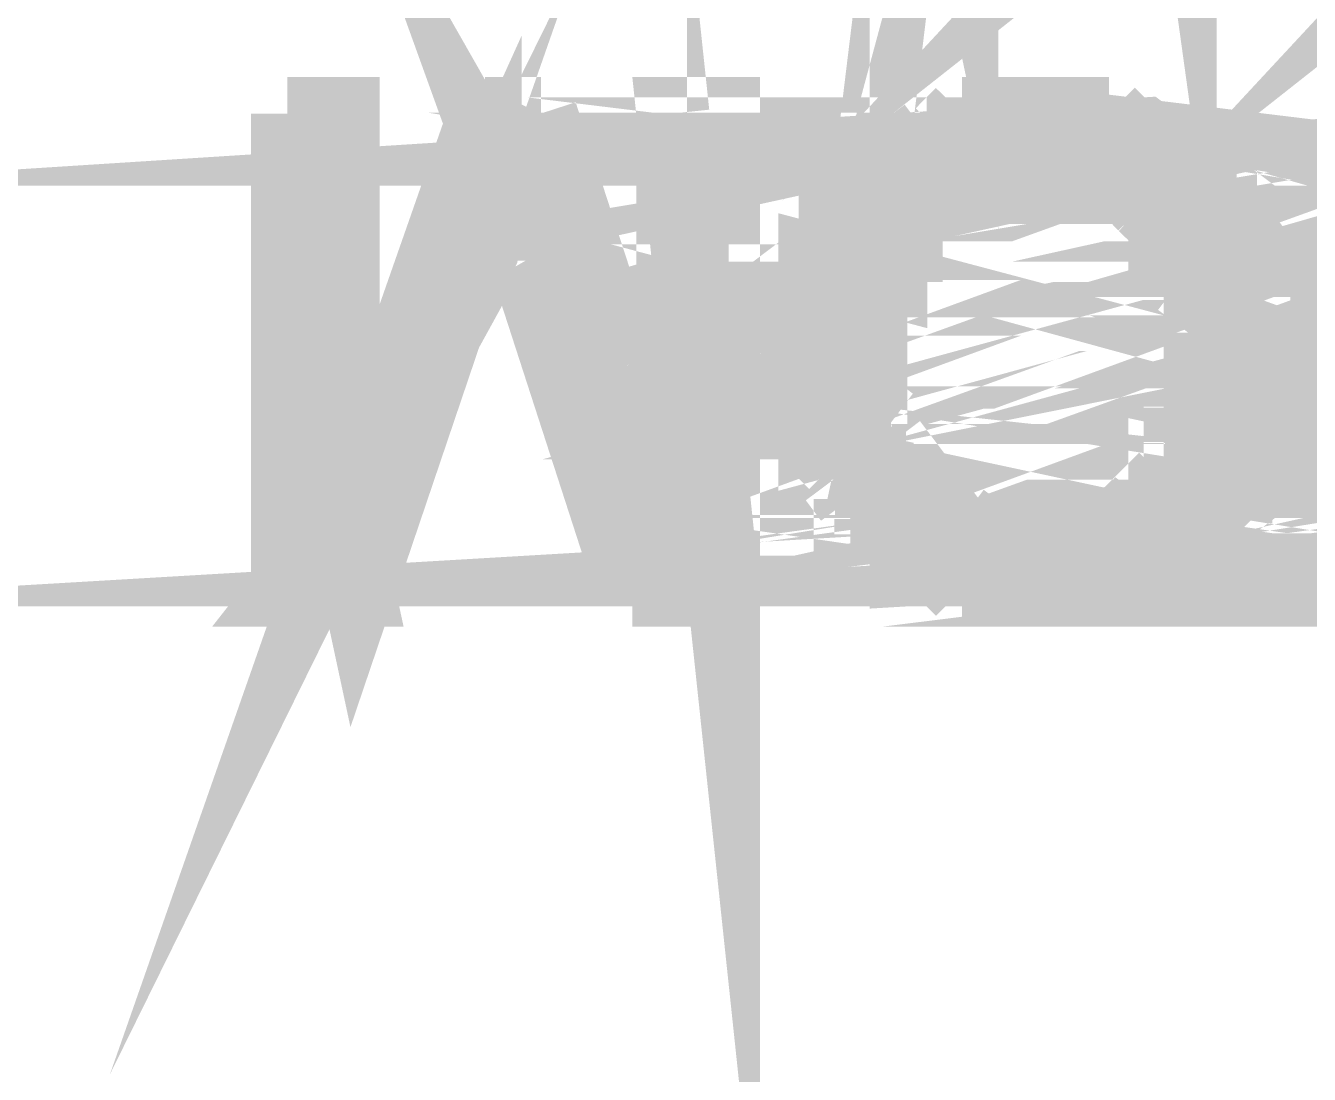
# Model space of a CAD drawing. Header units: inches. Extents: x -524 to 1067, y -71 to 1110.
# Drawn here: x 766.72 to 783.01, y 112.38 to 125.7 of the extents above; entities that cross this region are included whole.
import ezdxf

# ---------------------------------------------------------------- set-up
doc = ezdxf.new("R2010")
doc.units = ezdxf.units.IN
doc.header["$MEASUREMENT"] = 0
doc.layers.add('H', color=7, linetype='Continuous')
doc.layers.add('P', color=7, linetype='Continuous')

msp = doc.modelspace()

# ---------------------------------------------------------------- hatches: boundary and pattern name
at = {"layer": 'H', "linetype": 'Continuous'}
for points in [[(770.7465807852973, 119.429413242107), (770.0385122350426, 118.5279032837929), (770.0385122350426, 124.513637419967), (770.7465807852973, 124.513637419967), (770.7465807852973, 119.429413242107)], [(770.7465807852973, 119.429413242107), (772.6152977839076, 124.513637419967), (773.3233663341625, 124.513637419967), (770.7465807852973, 119.429413242107)], [(773.0642278441208, 122.7106175033391), (773.0642278441208, 123.16319740144), (772.8744362739494, 123.3529889716114), (772.8744362739494, 123.6121274616531), (773.3233663341625, 124.513637419967), (774.9329448427313, 119.429413242107), (774.4840147825182, 118.5279032837929), (773.0642278441208, 122.7106175033391)], [(774.4840147825182, 118.5279032837929), (774.9329448427313, 119.429413242107), (774.9329448427313, 124.513637419967), (775.641013392986, 118.5279032837929), (774.4840147825182, 118.5279032837929)], [(775.641013392986, 118.5279032837929), (774.9329448427313, 124.513637419967), (775.641013392986, 124.513637419967), (775.641013392986, 118.5279032837929)], [(778.4112403499105, 124.3201960119078), (778.6667290020644, 124.513637419967), (780.4697489186922, 124.513637419967), (780.728887408734, 124.3201960119078), (778.4112403499105, 124.3201960119078)], [(777.9586604518095, 124.064707359754), (778.1521018598687, 124.3201960119078), (780.9186789789055, 124.3201960119078), (781.1778174689471, 124.064707359754), (777.9586604518095, 124.064707359754)], [(777.444033309614, 123.8055688697124), (777.6995219617679, 124.064707359754), (779.5682389603783, 124.064707359754), (779.3091004703365, 123.8055688697124), (777.444033309614, 123.8055688697124)], [(779.82737745042, 123.8055688697124), (779.5682389603783, 124.064707359754), (781.4369559589888, 123.8055688697124), (779.82737745042, 123.8055688697124)], [(781.4369559589888, 123.8055688697124), (779.5682389603783, 124.064707359754), (781.4369559589888, 124.064707359754), (781.4369559589888, 123.8055688697124)], [(777.2505919015548, 123.3529889716114), (777.2505919015548, 123.6121274616531), (777.444033309614, 123.8055688697124), (778.6667290020644, 123.8055688697124), (778.4112403499105, 123.6121274616531), (777.2505919015548, 123.3529889716114)], [(780.9186789789055, 123.3529889716114), (780.5354460006747, 123.8055688697124), (780.2763075106329, 123.8055688697124), (780.4697489186922, 123.8055688697124), (781.62674752916, 123.6121274616531), (781.885886019202, 123.6121274616531), (781.885886019202, 123.3529889716114), (780.9186789789055, 123.3529889716114)], [(781.62674752916, 123.6121274616531), (780.2763075106329, 123.8055688697124), (781.62674752916, 123.8055688697124), (781.62674752916, 123.6121274616531)], [(770.7465807852973, 119.429413242107), (772.8744362739494, 123.6121274616531), (772.8744362739494, 123.3529889716114), (770.7465807852973, 119.429413242107)], [(777.2505919015548, 123.3529889716114), (778.4112403499105, 123.6121274616531), (778.1521018598687, 123.3529889716114), (777.2505919015548, 123.3529889716114)], [(770.7465807852973, 119.429413242107), (772.6152977839076, 123.16319740144), (772.6152977839076, 123.3529889716114), (772.8744362739494, 123.3529889716114), (770.7465807852973, 119.429413242107)], [(776.991453411513, 123.16319740144), (777.2505919015548, 123.3529889716114), (778.1521018598687, 123.3529889716114), (777.9586604518095, 123.16319740144), (776.991453411513, 123.16319740144)], [(781.1778174689471, 123.16319740144), (780.9186789789055, 123.3529889716114), (781.885886019202, 123.3529889716114), (781.1778174689471, 123.16319740144)], [(781.1778174689471, 123.16319740144), (781.885886019202, 123.3529889716114), (782.1450245092437, 123.16319740144), (781.1778174689471, 123.16319740144)], [(770.7465807852973, 119.429413242107), (772.6152977839076, 123.16319740144), (772.6152977839076, 122.7106175033391), (770.7465807852973, 119.429413242107)], [(776.991453411513, 122.9040589113984), (776.991453411513, 123.16319740144), (777.9586604518095, 123.16319740144), (777.9586604518095, 122.9040589113984), (777.6995219617679, 122.9040589113984), (777.6995219617679, 122.4551288511853), (777.444033309614, 122.1959903611435), (777.444033309614, 120.8455503426164), (777.6995219617679, 120.5864118525749), (776.8016618413417, 120.3272733625331), (776.8016618413417, 122.7106175033391), (776.991453411513, 122.9040589113984)], [(782.3348160794148, 122.7106175033391), (781.4369559589888, 122.9040589113984), (781.1778174689471, 122.9040589113984), (781.1778174689471, 123.16319740144), (782.1450245092437, 123.16319740144), (782.1450245092437, 122.9040589113984), (782.3348160794148, 122.7106175033391)], [(781.4369559589888, 122.4551288511853), (781.4369559589888, 122.9040589113984), (782.3348160794148, 122.7106175033391), (782.3348160794148, 122.1959903611435), (781.62674752916, 122.0025489530843), (781.62674752916, 122.1959903611435), (781.4369559589888, 122.4551288511853)], [(770.7465807852973, 119.429413242107), (772.0349735597299, 121.6813632189481), (772.3561592938661, 122.7106175033391), (772.6152977839076, 122.7106175033391), (772.0349735597299, 121.6813632189481), (771.0057192753391, 118.5279032837929), (770.0385122350426, 118.5279032837929), (770.7465807852973, 119.429413242107)], [(781.62674752916, 120.8455503426164), (781.62674752916, 122.0025489530843), (782.3348160794148, 122.1959903611435), (782.3348160794148, 120.3272733625331), (782.1450245092437, 120.3272733625331), (782.1450245092437, 119.87834330232), (781.885886019202, 119.6849018942608), (781.1778174689471, 119.87834330232), (781.1778174689471, 120.1374817923617), (781.4369559589888, 120.1374817923617), (781.4369559589888, 120.8455503426164), (781.62674752916, 120.8455503426164)], [(776.991453411513, 120.1374817923617), (776.8016618413417, 120.3272733625331), (777.6995219617679, 120.5864118525749), (777.6995219617679, 120.3272733625331), (777.9586604518095, 120.1374817923617), (777.9586604518095, 119.87834330232), (776.991453411513, 120.1374817923617)], [(776.991453411513, 119.87834330232), (776.991453411513, 120.1374817923617), (777.9586604518095, 119.87834330232), (776.991453411513, 119.87834330232)], [(777.2505919015548, 119.6849018942608), (776.991453411513, 119.87834330232), (777.9586604518095, 119.87834330232), (778.1521018598687, 119.6849018942608), (777.2505919015548, 119.429413242107), (777.2505919015548, 119.6849018942608)], [(780.728887408734, 119.429413242107), (781.1778174689471, 119.87834330232), (781.885886019202, 119.6849018942608), (781.62674752916, 119.429413242107), (780.728887408734, 119.429413242107)], [(777.444033309614, 119.1702747520652), (777.444033309614, 119.429413242107), (777.2505919015548, 119.429413242107), (778.1521018598687, 119.6849018942608), (778.4112403499105, 119.429413242107), (778.6667290020644, 119.429413242107), (777.444033309614, 119.1702747520652)], [(777.444033309614, 119.1702747520652), (778.6667290020644, 119.429413242107), (778.8601704101236, 119.1702747520652), (777.444033309614, 119.1702747520652)], [(780.2763075106329, 119.1702747520652), (781.62674752916, 119.429413242107), (781.62674752916, 119.1702747520652), (780.2763075106329, 119.1702747520652)], [(780.2763075106329, 119.1702747520652), (780.4697489186922, 119.429413242107), (781.62674752916, 119.429413242107), (780.2763075106329, 119.1702747520652)], [(777.9586604518095, 118.7176948539644), (777.9586604518095, 118.976833344006), (777.6995219617679, 118.976833344006), (779.5682389603783, 119.1702747520652), (781.4369559589888, 118.976833344006), (781.1778174689471, 118.976833344006), (780.9186789789055, 118.7176948539644), (777.9586604518095, 118.7176948539644)], [(777.6995219617679, 118.976833344006), (777.6995219617679, 119.1702747520652), (779.5682389603783, 119.1702747520652), (777.6995219617679, 118.976833344006)], [(781.4369559589888, 118.976833344006), (779.5682389603783, 119.1702747520652), (779.82737745042, 119.1702747520652), (781.4369559589888, 118.976833344006)], [(781.4369559589888, 118.976833344006), (779.82737745042, 119.1702747520652), (781.4369559589888, 119.1702747520652), (781.4369559589888, 118.976833344006)], [(778.6667290020644, 118.5279032837929), (778.4112403499105, 118.7176948539644), (780.728887408734, 118.7176948539644), (780.4697489186922, 118.5279032837929), (778.6667290020644, 118.5279032837929)]]:
    msp.add_hatch(color=256, dxfattribs=at).paths.add_polyline_path(points)

# ---------------------------------------------------------------- linework, layer by layer
at = {"layer": 'P', "const_width": 0.927058823529412}
for points in [[(793.9230513735326, 129.6635586798096), (796.2406984323561, 127.5393530290454), (793.6675627213788, 129.6635586798096), (793.9230513735326, 129.6635586798096)], [(780.728887408734, 133.590784247202), (781.3712588770063, 128.9554901295549), (781.3712588770063, 133.590784247202)], [(778.1521018598687, 129.6635586798096), (777.8929633698272, 127.5393530290454), (777.8929633698272, 128.7000014774011), (778.1521018598687, 129.6635586798096)], [(778.601031920082, 129.6635586798096), (778.601031920082, 127.5393530290454), (778.1521018598687, 129.6635586798096)], [(781.62674752916, 128.2474215793002), (780.728887408734, 127.5393530290454), (781.62674752916, 128.5065600693418), (781.62674752916, 128.2474215793002)], [(786.2620416468073, 128.2474215793002), (785.3641815263811, 127.5393530290454), (786.2620416468073, 128.5065600693418), (786.2620416468073, 128.2474215793002)], [(773.0642278441208, 122.9040589113984), (772.8087391919671, 123.6121274616531), (773.0642278441208, 123.16319740144)], [(774.9329448427313, 119.429413242107), (773.0642278441208, 122.7106175033391), (774.4183177005359, 118.527903283793)], [(772.8087391919671, 123.6121274616531), (770.7465807852973, 119.429413242107), (772.5496007019253, 124.5793345019496)], [(772.5496007019253, 123.16319740144), (770.7465807852973, 119.429413242107), (772.5496007019253, 123.4186860535938), (772.5496007019253, 123.16319740144)], [(772.5496007019253, 122.9040589113984), (772.5496007019253, 123.16319740144), (770.7465807852973, 119.429413242107)], [(770.7465807852973, 119.429413242107), (770.0385122350426, 124.5793345019496)], [(770.0385122350426, 124.5793345019496), (770.0385122350426, 118.527903283793)], [(770.7465807852973, 119.429413242107), (770.0385122350426, 124.5793345019496)], [(770.0385122350426, 124.5793345019496), (770.7465807852973, 124.5793345019496), (770.7465807852973, 119.429413242107)], [(773.25766925218, 124.5793345019496), (772.5496007019253, 124.5793345019496)], [(772.5496007019253, 124.5793345019496), (772.8087391919671, 123.6121274616531)], [(772.5496007019253, 124.5793345019496), (772.8087391919671, 123.6121274616531)], [(773.0642278441208, 122.9040589113984), (772.8087391919671, 123.6121274616531), (773.25766925218, 124.5793345019496)], [(772.8087391919671, 123.6121274616531), (773.25766925218, 124.5793345019496)], [(773.0642278441208, 122.7106175033391), (773.25766925218, 124.5793345019496)], [(773.0642278441208, 122.7106175033391), (773.25766925218, 124.5793345019496)], [(773.25766925218, 124.5793345019496), (773.0642278441208, 122.9040589113984), (773.0642278441208, 122.7106175033391)], [(773.25766925218, 124.5793345019496), (773.0642278441208, 122.9040589113984)], [(773.25766925218, 124.5793345019496), (774.9329448427313, 119.429413242107)], [(778.601031920082, 124.5793345019496), (780.728887408734, 124.3201960119078), (778.345543267928, 124.3201960119078)], [(775.5753163110037, 118.527903283793), (774.9329448427313, 124.5793345019496), (775.5753163110037, 124.5793345019496), (775.5753163110037, 118.527903283793)], [(774.9329448427313, 124.5793345019496), (774.9329448427313, 119.429413242107)], [(775.5753163110037, 118.527903283793), (774.9329448427313, 124.5793345019496)], [(778.345543267928, 124.3201960119078), (778.601031920082, 124.5793345019496)], [(778.8601704101236, 124.5793345019496), (780.4697489186922, 124.5793345019496), (778.601031920082, 124.5793345019496)], [(778.601031920082, 124.5793345019496), (778.8601704101236, 124.5793345019496)], [(780.4697489186922, 124.5793345019496), (778.601031920082, 124.5793345019496)], [(778.601031920082, 124.5793345019496), (780.4697489186922, 124.5793345019496)], [(778.601031920082, 124.5793345019496), (780.4697489186922, 124.5793345019496)], [(780.4697489186922, 124.5793345019496), (778.601031920082, 124.5793345019496), (778.601031920082, 124.5793345019496), (780.4697489186922, 124.5793345019496)], [(778.601031920082, 124.5793345019496), (780.728887408734, 124.3201960119078), (780.4697489186922, 124.5793345019496)], [(779.0536118181828, 124.5793345019496), (780.2106104286506, 124.5793345019496), (778.8601704101236, 124.5793345019496)], [(778.8601704101236, 124.5793345019496), (779.0536118181828, 124.5793345019496)], [(780.2106104286506, 124.5793345019496), (778.8601704101236, 124.5793345019496), (780.4697489186922, 124.5793345019496), (780.2106104286506, 124.5793345019496)], [(779.7616803684377, 124.5793345019496), (779.0536118181828, 124.5793345019496)], [(779.0536118181828, 124.5793345019496), (779.3091004703365, 124.5793345019496)], [(779.7616803684377, 124.5793345019496), (779.0536118181828, 124.5793345019496), (780.0171690205914, 124.5793345019496), (779.7616803684377, 124.5793345019496)], [(779.0536118181828, 124.5793345019496), (780.0171690205914, 124.5793345019496), (779.0536118181828, 124.5793345019496), (779.0536118181828, 124.5793345019496), (780.0171690205914, 124.5793345019496)], [(779.0536118181828, 124.5793345019496), (780.2106104286506, 124.5793345019496), (780.0171690205914, 124.5793345019496)], [(779.7616803684377, 124.5793345019496), (779.5682389603783, 124.5793345019496), (779.3091004703365, 124.5793345019496), (779.5682389603783, 124.5793345019496)], [(779.7616803684377, 124.5793345019496), (779.3091004703365, 124.5793345019496)], [(779.3091004703365, 124.5793345019496), (779.7616803684377, 124.5793345019496)], [(779.3091004703365, 124.5793345019496), (779.7616803684377, 124.5793345019496)], [(779.5682389603783, 124.5793345019496), (779.7616803684377, 124.5793345019496)], [(779.7616803684377, 124.5793345019496), (779.7616803684377, 124.5793345019496)], [(780.4697489186922, 124.5793345019496), (780.4697489186922, 124.5793345019496)], [(780.9186789789055, 124.3201960119078), (777.8929633698272, 124.1267546038485), (781.1778174689471, 124.1267546038485), (780.9186789789055, 124.3201960119078)], [(787.422690095163, 124.3201960119078), (784.3969744860847, 124.1267546038485), (787.6818285852046, 124.1267546038485), (787.422690095163, 124.3201960119078)], [(780.9186789789055, 124.3201960119078), (777.8929633698272, 124.1267546038485), (778.1521018598687, 124.3201960119078)], [(778.1521018598687, 124.3201960119078), (780.9186789789055, 124.3201960119078)], [(780.9186789789055, 124.3201960119078), (778.1521018598687, 124.3201960119078)], [(778.1521018598687, 124.3201960119078), (780.9186789789055, 124.3201960119078)], [(778.1521018598687, 124.3201960119078), (780.9186789789055, 124.3201960119078)], [(780.9186789789055, 124.3201960119078), (778.1521018598687, 124.3201960119078)], [(778.1521018598687, 124.3201960119078), (780.9186789789055, 124.3201960119078)], [(780.9186789789055, 124.3201960119078), (780.9186789789055, 124.3201960119078), (778.1521018598687, 124.3201960119078)], [(778.345543267928, 124.3201960119078), (780.728887408734, 124.3201960119078), (778.1521018598687, 124.3201960119078), (778.345543267928, 124.3201960119078)], [(780.728887408734, 124.3201960119078), (778.1521018598687, 124.3201960119078), (780.9186789789055, 124.3201960119078)], [(780.728887408734, 124.3201960119078), (778.345543267928, 124.3201960119078)], [(778.345543267928, 124.3201960119078), (780.728887408734, 124.3201960119078)], [(780.728887408734, 124.3201960119078), (780.728887408734, 124.3201960119078)], [(780.9186789789055, 124.3201960119078), (780.728887408734, 124.3201960119078)], [(787.422690095163, 124.3201960119078), (784.3969744860847, 124.1267546038485), (784.6524631382383, 124.3201960119078)], [(779.5682389603783, 124.1267546038485), (779.3091004703365, 123.8712659516948), (777.6995219617679, 124.1267546038485), (779.5682389603783, 124.1267546038485)], [(781.3712588770063, 124.1267546038485), (779.5682389603783, 124.1267546038485), (781.3712588770063, 123.8712659516948), (781.3712588770063, 124.1267546038485)], [(779.5682389603783, 124.1267546038485), (779.7616803684377, 123.8712659516948), (781.3712588770063, 123.8712659516948), (779.5682389603783, 124.1267546038485)], [(779.3091004703365, 123.8712659516948), (777.6995219617679, 124.1267546038485), (777.444033309614, 123.8712659516948)], [(779.5682389603783, 124.1267546038485), (777.6995219617679, 124.1267546038485)], [(777.6995219617679, 124.1267546038485), (779.5682389603783, 124.1267546038485)], [(779.5682389603783, 124.1267546038485), (777.6995219617679, 124.1267546038485)], [(777.6995219617679, 124.1267546038485), (781.3712588770063, 124.1267546038485)], [(781.1778174689471, 124.1267546038485), (777.6995219617679, 124.1267546038485), (781.1778174689471, 124.1267546038485)], [(781.3712588770063, 124.1267546038485), (777.6995219617679, 124.1267546038485), (777.6995219617679, 124.1267546038485)], [(777.6995219617679, 124.1267546038485), (781.3712588770063, 124.1267546038485)], [(777.8929633698272, 124.1267546038485), (781.1778174689471, 124.1267546038485), (777.6995219617679, 124.1267546038485), (777.8929633698272, 124.1267546038485)], [(781.3712588770063, 124.1267546038485), (779.5682389603783, 124.1267546038485)], [(787.8716201553759, 124.1267546038485), (786.0065529946535, 124.1267546038485), (787.8716201553759, 123.8712659516948), (787.8716201553759, 124.1267546038485)], [(786.2620416468073, 123.8712659516948), (787.8716201553759, 123.8712659516948), (786.0065529946535, 124.1267546038485)], [(778.601031920082, 123.8712659516948), (777.444033309614, 123.8712659516948), (778.601031920082, 123.8712659516948), (777.444033309614, 123.8712659516948), (778.345543267928, 123.6121274616531)], [(780.4697489186922, 123.8712659516948), (780.2106104286506, 123.8712659516948), (781.62674752916, 123.6121274616531)], [(777.1848948195723, 123.6121274616531), (777.444033309614, 123.8712659516948)], [(777.444033309614, 123.8712659516948), (778.345543267928, 123.6121274616531)], [(778.8601704101236, 123.8712659516948), (777.444033309614, 123.8712659516948)], [(777.444033309614, 123.8712659516948), (778.8601704101236, 123.8712659516948)], [(778.601031920082, 123.8712659516948), (777.444033309614, 123.8712659516948), (777.444033309614, 123.8712659516948), (778.601031920082, 123.8712659516948)], [(778.8601704101236, 123.8712659516948), (777.444033309614, 123.8712659516948)], [(777.444033309614, 123.8712659516948), (779.0536118181828, 123.8712659516948), (778.8601704101236, 123.8712659516948)], [(777.444033309614, 123.8712659516948), (779.0536118181828, 123.8712659516948), (779.0536118181828, 123.8712659516948), (777.444033309614, 123.8712659516948)], [(779.3091004703365, 123.8712659516948), (777.444033309614, 123.8712659516948), (779.3091004703365, 123.8712659516948)], [(777.444033309614, 123.8712659516948), (779.3091004703365, 123.8712659516948)], [(778.345543267928, 123.6121274616531), (778.601031920082, 123.8712659516948)], [(779.7616803684377, 123.8712659516948), (781.3712588770063, 123.8712659516948), (779.7616803684377, 123.8712659516948), (781.3712588770063, 123.8712659516948), (780.0171690205914, 123.8712659516948), (779.7616803684377, 123.8712659516948)], [(780.0171690205914, 123.8712659516948), (781.62674752916, 123.8712659516948), (780.0171690205914, 123.8712659516948)], [(781.3712588770063, 123.8712659516948), (780.0171690205914, 123.8712659516948), (781.62674752916, 123.8712659516948), (781.3712588770063, 123.8712659516948)], [(780.2106104286506, 123.8712659516948), (781.62674752916, 123.8712659516948), (780.2106104286506, 123.8712659516948), (780.2106104286506, 123.8712659516948), (781.62674752916, 123.8712659516948)], [(780.2106104286506, 123.8712659516948), (781.62674752916, 123.6121274616531), (781.62674752916, 123.8712659516948)], [(781.62674752916, 123.6121274616531), (780.4697489186922, 123.8712659516948)], [(780.4697489186922, 123.8712659516948), (780.728887408734, 123.6121274616531)], [(781.62674752916, 123.6121274616531), (780.4697489186922, 123.8712659516948)], [(785.1050430363393, 123.8712659516948), (783.9443945879837, 123.8712659516948), (785.1050430363393, 123.8712659516948), (783.9443945879837, 123.8712659516948), (784.8459045462978, 123.6121274616531), (785.1050430363393, 123.8712659516948)], [(788.1307586454177, 123.8712659516948), (786.7146215449081, 123.8712659516948), (788.1307586454177, 123.6121274616531)], [(781.885886019202, 123.4186860535938), (780.728887408734, 123.6121274616531), (780.9186789789055, 123.4186860535938)], [(772.8087391919671, 123.4186860535938), (770.7465807852973, 119.429413242107), (772.8087391919671, 123.6121274616531)], [(770.7465807852973, 119.429413242107), (772.8087391919671, 123.6121274616531)], [(772.8087391919671, 123.6121274616531), (770.7465807852973, 119.429413242107)], [(778.345543267928, 123.6121274616531), (778.1521018598687, 123.4186860535938), (777.1848948195723, 123.4186860535938), (778.345543267928, 123.6121274616531)], [(772.8087391919671, 123.6121274616531), (772.8087391919671, 123.4186860535938)], [(772.8087391919671, 123.6121274616531), (772.8087391919671, 123.6121274616531)], [(772.8087391919671, 123.6121274616531), (773.0642278441208, 123.16319740144), (772.8087391919671, 123.6121274616531)], [(772.8087391919671, 123.6121274616531), (772.8087391919671, 123.6121274616531)], [(773.0642278441208, 123.16319740144), (772.8087391919671, 123.6121274616531)], [(772.8087391919671, 123.6121274616531), (772.8087391919671, 123.4186860535938), (773.0642278441208, 123.16319740144)], [(772.8087391919671, 123.6121274616531), (772.8087391919671, 123.4186860535938), (772.8087391919671, 123.6121274616531)], [(781.885886019202, 123.4186860535938), (780.728887408734, 123.6121274616531), (781.885886019202, 123.6121274616531), (781.885886019202, 123.4186860535938)], [(778.345543267928, 123.6121274616531), (777.1848948195723, 123.6121274616531)], [(778.345543267928, 123.6121274616531), (777.1848948195723, 123.6121274616531)], [(777.1848948195723, 123.6121274616531), (778.345543267928, 123.6121274616531), (778.345543267928, 123.6121274616531), (777.1848948195723, 123.6121274616531)], [(778.345543267928, 123.6121274616531), (777.1848948195723, 123.4186860535938), (777.1848948195723, 123.6121274616531)], [(784.8459045462978, 123.6121274616531), (784.6524631382383, 123.4186860535938), (783.68890593583, 123.4186860535938), (784.8459045462978, 123.6121274616531)], [(780.728887408734, 123.6121274616531), (781.885886019202, 123.6121274616531)], [(781.885886019202, 123.6121274616531), (780.728887408734, 123.6121274616531)], [(780.728887408734, 123.6121274616531), (780.728887408734, 123.6121274616531)], [(781.885886019202, 123.6121274616531), (780.728887408734, 123.6121274616531)], [(780.728887408734, 123.6121274616531), (781.62674752916, 123.6121274616531)], [(780.728887408734, 123.6121274616531), (781.62674752916, 123.6121274616531)], [(781.62674752916, 123.6121274616531), (781.885886019202, 123.6121274616531)], [(788.3242000534769, 123.4186860535938), (787.1635516051213, 123.6121274616531), (788.3242000534769, 123.6121274616531), (788.3242000534769, 123.4186860535938)], [(800.1679239997484, 119.429413242107), (798.7517868992388, 119.2359718340478), (799.9124353475945, 119.429413242107)], [(770.7465807852973, 119.429413242107), (772.5496007019253, 123.4186860535938)], [(772.5496007019253, 123.4186860535938), (772.8087391919671, 123.4186860535938), (770.7465807852973, 119.429413242107)], [(777.1848948195723, 123.4186860535938), (778.1521018598687, 123.4186860535938), (776.991453411513, 123.16319740144)], [(776.991453411513, 123.16319740144), (777.1848948195723, 123.4186860535938)], [(778.1521018598687, 123.4186860535938), (776.991453411513, 123.16319740144)], [(776.991453411513, 123.16319740144), (777.8929633698272, 123.16319740144), (778.1521018598687, 123.4186860535938)], [(778.1521018598687, 123.4186860535938), (777.1848948195723, 123.4186860535938)], [(777.1848948195723, 123.4186860535938), (778.1521018598687, 123.4186860535938)], [(778.1521018598687, 123.4186860535938), (777.1848948195723, 123.4186860535938)], [(777.1848948195723, 123.4186860535938), (778.1521018598687, 123.4186860535938)], [(778.1521018598687, 123.4186860535938), (777.1848948195723, 123.4186860535938), (777.1848948195723, 123.4186860535938)], [(777.1848948195723, 123.4186860535938), (778.1521018598687, 123.4186860535938)], [(778.1521018598687, 123.4186860535938), (778.1521018598687, 123.4186860535938)], [(780.9186789789055, 123.4186860535938), (781.885886019202, 123.4186860535938), (781.1778174689471, 123.16319740144)], [(784.6524631382383, 123.4186860535938), (783.4954645277708, 123.16319740144), (784.3969744860847, 123.16319740144)], [(783.68890593583, 123.4186860535938), (784.6524631382383, 123.4186860535938), (783.4954645277708, 123.16319740144)], [(780.9186789789055, 123.4186860535938), (781.885886019202, 123.4186860535938)], [(781.885886019202, 123.4186860535938), (780.9186789789055, 123.4186860535938)], [(781.1778174689471, 123.16319740144), (780.9186789789055, 123.4186860535938)], [(780.9186789789055, 123.4186860535938), (781.885886019202, 123.4186860535938)], [(781.885886019202, 123.4186860535938), (780.9186789789055, 123.4186860535938)], [(780.9186789789055, 123.4186860535938), (781.885886019202, 123.4186860535938)], [(781.885886019202, 123.4186860535938), (781.885886019202, 123.4186860535938), (780.9186789789055, 123.4186860535938)], [(780.9186789789055, 123.4186860535938), (781.885886019202, 123.4186860535938)], [(781.885886019202, 123.4186860535938), (782.0793274272612, 123.16319740144), (781.1778174689471, 123.16319740144)], [(781.1778174689471, 123.16319740144), (781.885886019202, 123.4186860535938)], [(773.0642278441208, 123.16319740144), (773.0642278441208, 122.9040589113984)], [(776.991453411513, 122.9040589113984), (777.6995219617679, 122.9040589113984), (776.7359647593594, 122.7106175033391), (776.991453411513, 122.9040589113984)], [(777.8929633698272, 123.16319740144), (776.991453411513, 122.9040589113984), (777.8929633698272, 122.9040589113984), (777.8929633698272, 123.16319740144)], [(776.991453411513, 123.16319740144), (777.8929633698272, 123.16319740144), (776.991453411513, 122.9040589113984), (776.991453411513, 123.16319740144)], [(776.991453411513, 123.16319740144), (777.8929633698272, 123.16319740144)], [(777.8929633698272, 123.16319740144), (776.991453411513, 123.16319740144)], [(776.991453411513, 123.16319740144), (777.8929633698272, 123.16319740144), (777.8929633698272, 123.16319740144)], [(777.8929633698272, 123.16319740144), (776.991453411513, 123.16319740144)], [(782.0793274272612, 123.16319740144), (781.1778174689471, 123.16319740144), (782.0793274272612, 122.9040589113984), (782.0793274272612, 123.16319740144)], [(781.1778174689471, 123.16319740144), (782.0793274272612, 122.9040589113984), (781.1778174689471, 122.9040589113984), (781.1778174689471, 123.16319740144)], [(784.3969744860847, 123.16319740144), (783.4954645277708, 122.9040589113984), (784.3969744860847, 122.9040589113984), (784.3969744860847, 123.16319740144)], [(782.0793274272612, 123.16319740144), (781.1778174689471, 123.16319740144)], [(781.1778174689471, 123.16319740144), (782.0793274272612, 123.16319740144)], [(782.0793274272612, 123.16319740144), (781.1778174689471, 123.16319740144), (781.1778174689471, 123.16319740144)], [(781.1778174689471, 123.16319740144), (782.0793274272612, 123.16319740144)], [(770.7465807852973, 119.429413242107), (772.5496007019253, 122.9040589113984)], [(770.7465807852973, 119.429413242107), (772.5496007019253, 122.9040589113984)], [(777.6995219617679, 122.9040589113984), (776.7359647593594, 122.7106175033391), (777.6995219617679, 122.7106175033391), (777.6995219617679, 122.9040589113984)], [(772.5496007019253, 122.9040589113984), (772.5496007019253, 122.7106175033391)], [(776.991453411513, 122.9040589113984), (777.8929633698272, 122.9040589113984), (776.991453411513, 122.9040589113984), (776.991453411513, 122.9040589113984), (777.8929633698272, 122.9040589113984)], [(776.991453411513, 122.9040589113984), (777.6995219617679, 122.9040589113984), (777.8929633698272, 122.9040589113984)], [(784.1378359960431, 122.9040589113984), (783.236326037729, 122.7106175033391), (784.1378359960431, 122.7106175033391), (784.1378359960431, 122.9040589113984)], [(783.4954645277708, 122.9040589113984), (784.1378359960431, 122.9040589113984), (783.236326037729, 122.7106175033391)], [(782.0793274272612, 122.9040589113984), (781.1778174689471, 122.9040589113984), (782.0793274272612, 122.9040589113984), (782.0793274272612, 122.9040589113984), (781.1778174689471, 122.9040589113984)], [(782.0793274272612, 122.9040589113984), (781.3712588770063, 122.9040589113984), (781.1778174689471, 122.9040589113984)], [(781.3712588770063, 122.9040589113984), (782.3348160794148, 122.7106175033391), (781.3712588770063, 122.9040589113984)], [(782.0793274272612, 122.9040589113984), (781.3712588770063, 122.9040589113984)], [(781.3712588770063, 122.9040589113984), (782.3348160794148, 122.7106175033391)], [(782.3348160794148, 122.7106175033391), (782.0793274272612, 122.9040589113984)], [(783.236326037729, 122.7106175033391), (783.4954645277708, 122.9040589113984)], [(772.5496007019253, 122.7106175033391), (770.7465807852973, 119.429413242107), (772.5496007019253, 122.7106175033391)], [(772.3561592938661, 122.7106175033391), (770.7465807852973, 119.429413242107)], [(770.7465807852973, 119.429413242107), (770.9400221933565, 118.527903283793), (772.3561592938661, 122.7106175033391)], [(772.5496007019253, 122.7106175033391), (770.7465807852973, 119.429413242107)], [(774.9329448427313, 119.429413242107), (773.0642278441208, 122.7106175033391)], [(776.7359647593594, 122.7106175033391), (777.6995219617679, 122.4551288511853), (776.7359647593594, 122.4551288511853), (776.7359647593594, 122.7106175033391)], [(776.7359647593594, 122.7106175033391), (777.6995219617679, 122.7106175033391)], [(777.6995219617679, 122.7106175033391), (776.7359647593594, 122.7106175033391)], [(776.7359647593594, 122.7106175033391), (776.7359647593594, 122.7106175033391)], [(777.6995219617679, 122.7106175033391), (776.7359647593594, 122.7106175033391)], [(776.7359647593594, 122.7106175033391), (777.6995219617679, 122.4551288511853), (777.6995219617679, 122.7106175033391)], [(781.3712588770063, 122.7106175033391), (782.3348160794148, 122.7106175033391)], [(782.3348160794148, 122.7106175033391), (781.3712588770063, 122.4551288511853)], [(781.3712588770063, 122.4551288511853), (781.3712588770063, 122.7106175033391)], [(782.3348160794148, 122.7106175033391), (781.3712588770063, 122.4551288511853)], [(781.3712588770063, 122.4551288511853), (782.3348160794148, 122.4551288511853), (782.3348160794148, 122.7106175033391)], [(783.236326037729, 122.7106175033391), (784.1378359960431, 122.7106175033391)], [(784.1378359960431, 122.7106175033391), (783.236326037729, 122.7106175033391)], [(783.236326037729, 122.7106175033391), (783.236326037729, 122.7106175033391)], [(784.1378359960431, 122.7106175033391), (783.236326037729, 122.7106175033391)], [(783.236326037729, 122.7106175033391), (784.1378359960431, 122.4551288511853), (784.1378359960431, 122.7106175033391)], [(783.236326037729, 122.7106175033391), (784.1378359960431, 122.4551288511853)], [(783.236326037729, 122.4551288511853), (783.236326037729, 122.7106175033391)], [(777.6995219617679, 122.4551288511853), (776.7359647593594, 122.4551288511853), (777.6995219617679, 122.4551288511853), (777.6995219617679, 122.4551288511853), (776.7359647593594, 122.4551288511853)], [(777.6995219617679, 122.4551288511853), (776.7359647593594, 122.2616874431261), (776.7359647593594, 122.4551288511853)], [(777.6995219617679, 122.4551288511853), (776.7359647593594, 122.2616874431261)], [(776.7359647593594, 122.2616874431261), (777.444033309614, 122.2616874431261), (777.6995219617679, 122.4551288511853)], [(781.3712588770063, 122.4551288511853), (782.3348160794148, 122.4551288511853)], [(782.3348160794148, 122.4551288511853), (781.3712588770063, 122.4551288511853)], [(781.3712588770063, 122.4551288511853), (781.3712588770063, 122.4551288511853)], [(782.3348160794148, 122.4551288511853), (781.3712588770063, 122.4551288511853)], [(781.3712588770063, 122.4551288511853), (782.3348160794148, 122.4551288511853), (782.3348160794148, 122.4551288511853), (781.3712588770063, 122.4551288511853)], [(782.3348160794148, 122.4551288511853), (781.62674752916, 122.2616874431261), (781.3712588770063, 122.4551288511853)], [(782.3348160794148, 122.4551288511853), (781.62674752916, 122.2616874431261)], [(782.3348160794148, 122.2616874431261), (782.3348160794148, 122.4551288511853)], [(784.1378359960431, 122.4551288511853), (783.236326037729, 122.4551288511853)], [(784.1378359960431, 122.4551288511853), (783.236326037729, 122.4551288511853)], [(783.236326037729, 122.4551288511853), (784.1378359960431, 122.4551288511853), (784.1378359960431, 122.4551288511853), (783.236326037729, 122.4551288511853)], [(784.1378359960431, 122.4551288511853), (783.236326037729, 122.2616874431261), (783.236326037729, 122.4551288511853)], [(784.1378359960431, 122.4551288511853), (783.236326037729, 122.2616874431261)], [(777.444033309614, 122.2616874431261), (776.7359647593594, 122.0025489530843), (777.444033309614, 122.0025489530843), (777.444033309614, 122.2616874431261)], [(776.7359647593594, 122.2616874431261), (777.444033309614, 122.2616874431261)], [(777.444033309614, 122.2616874431261), (776.7359647593594, 122.0025489530843), (776.7359647593594, 122.2616874431261)], [(782.3348160794148, 122.2616874431261), (781.62674752916, 122.0025489530843), (782.3348160794148, 122.2616874431261)], [(781.62674752916, 122.2616874431261), (782.3348160794148, 122.2616874431261)], [(781.62674752916, 122.2616874431261), (782.3348160794148, 122.2616874431261)], [(782.3348160794148, 122.2616874431261), (781.62674752916, 122.0025489530843), (781.62674752916, 122.2616874431261)], [(783.236326037729, 122.2616874431261), (783.9443945879837, 122.2616874431261), (783.236326037729, 122.0025489530843)], [(783.236326037729, 122.2616874431261), (783.9443945879837, 122.2616874431261)], [(783.236326037729, 122.0025489530843), (783.236326037729, 122.2616874431261)], [(783.9443945879837, 122.2616874431261), (783.236326037729, 122.0025489530843)], [(783.236326037729, 122.0025489530843), (783.9443945879837, 122.0025489530843), (783.9443945879837, 122.2616874431261)], [(777.444033309614, 122.0025489530843), (776.7359647593594, 121.7470603009305), (777.444033309614, 121.7470603009305), (777.444033309614, 122.0025489530843)], [(776.7359647593594, 122.0025489530843), (777.444033309614, 122.0025489530843)], [(777.444033309614, 122.0025489530843), (776.7359647593594, 122.0025489530843)], [(776.7359647593594, 122.0025489530843), (776.7359647593594, 122.0025489530843)], [(777.444033309614, 122.0025489530843), (776.7359647593594, 122.0025489530843)], [(776.7359647593594, 122.0025489530843), (777.444033309614, 122.0025489530843), (777.444033309614, 122.0025489530843), (776.7359647593594, 122.0025489530843)], [(777.444033309614, 122.0025489530843), (776.7359647593594, 121.7470603009305), (776.7359647593594, 122.0025489530843)], [(781.62674752916, 122.0025489530843), (782.3348160794148, 121.7470603009305), (781.62674752916, 121.7470603009305), (781.62674752916, 122.0025489530843)], [(782.3348160794148, 122.0025489530843), (781.62674752916, 122.0025489530843)], [(781.62674752916, 122.0025489530843), (782.3348160794148, 121.7470603009305), (782.3348160794148, 122.0025489530843)], [(783.236326037729, 122.0025489530843), (783.9443945879837, 122.0025489530843)], [(783.9443945879837, 122.0025489530843), (783.236326037729, 122.0025489530843)], [(783.236326037729, 122.0025489530843), (783.236326037729, 122.0025489530843)], [(783.9443945879837, 122.0025489530843), (783.236326037729, 122.0025489530843)], [(783.236326037729, 122.0025489530843), (783.9443945879837, 122.0025489530843), (783.9443945879837, 122.0025489530843), (783.236326037729, 122.0025489530843)], [(783.9443945879837, 122.0025489530843), (783.236326037729, 121.7470603009305)], [(783.236326037729, 121.7470603009305), (783.236326037729, 122.0025489530843)], [(783.9443945879837, 122.0025489530843), (783.236326037729, 121.7470603009305)], [(783.236326037729, 121.7470603009305), (783.9443945879837, 121.7470603009305), (783.9443945879837, 122.0025489530843)], [(776.7359647593594, 121.7470603009305), (777.444033309614, 121.7470603009305), (776.7359647593594, 121.5536188928713), (776.7359647593594, 121.7470603009305)], [(777.444033309614, 121.7470603009305), (776.7359647593594, 121.5536188928713)], [(777.444033309614, 121.5536188928713), (777.444033309614, 121.7470603009305)], [(781.62674752916, 121.7470603009305), (782.3348160794148, 121.5536188928713), (781.62674752916, 121.5536188928713), (781.62674752916, 121.7470603009305)], [(783.9443945879837, 121.7470603009305), (783.236326037729, 121.5536188928713), (783.9443945879837, 121.5536188928713)], [(782.3348160794148, 121.7470603009305), (781.62674752916, 121.7470603009305), (782.3348160794148, 121.7470603009305), (782.3348160794148, 121.7470603009305), (781.62674752916, 121.7470603009305), (782.3348160794148, 121.7470603009305)], [(781.62674752916, 121.7470603009305), (781.62674752916, 121.7470603009305), (782.3348160794148, 121.7470603009305)], [(781.62674752916, 121.7470603009305), (782.3348160794148, 121.5536188928713), (782.3348160794148, 121.7470603009305)], [(790.4484057042412, 121.2944804028296), (793.9230513735326, 121.2944804028296), (790.4484057042412, 121.5536188928713), (790.4484057042412, 121.2944804028296)], [(783.236326037729, 121.7470603009305), (783.9443945879837, 121.7470603009305)], [(783.9443945879837, 121.7470603009305), (783.236326037729, 121.5536188928713)], [(783.236326037729, 121.5536188928713), (783.236326037729, 121.7470603009305)], [(777.444033309614, 121.5536188928713), (776.7359647593594, 121.2944804028296), (777.444033309614, 121.2944804028296), (777.444033309614, 121.5536188928713)], [(776.7359647593594, 121.5536188928713), (777.444033309614, 121.5536188928713)], [(776.7359647593594, 121.5536188928713), (777.444033309614, 121.5536188928713)], [(777.444033309614, 121.5536188928713), (776.7359647593594, 121.2944804028296), (776.7359647593594, 121.5536188928713)], [(782.3348160794148, 121.5536188928713), (781.62674752916, 121.2944804028296), (782.3348160794148, 121.2944804028296), (782.3348160794148, 121.5536188928713)], [(782.3348160794148, 121.5536188928713), (781.62674752916, 121.5536188928713)], [(781.62674752916, 121.5536188928713), (782.3348160794148, 121.5536188928713)], [(781.62674752916, 121.5536188928713), (782.3348160794148, 121.5536188928713)], [(782.3348160794148, 121.5536188928713), (781.62674752916, 121.2944804028296), (781.62674752916, 121.5536188928713)], [(783.236326037729, 121.5536188928713), (783.9443945879837, 121.5536188928713), (783.236326037729, 121.2944804028296)], [(782.3348160794148, 121.5536188928713), (782.3348160794148, 121.5536188928713)], [(783.236326037729, 121.2944804028296), (783.236326037729, 121.5536188928713)], [(783.9443945879837, 121.5536188928713), (783.236326037729, 121.2944804028296)], [(783.236326037729, 121.2944804028296), (783.9443945879837, 121.2944804028296), (783.9443945879837, 121.5536188928713)], [(777.444033309614, 121.2944804028296), (776.7359647593594, 121.1010389947703), (777.444033309614, 121.1010389947703), (777.444033309614, 121.2944804028296)], [(776.7359647593594, 121.2944804028296), (777.444033309614, 121.2944804028296)], [(777.444033309614, 121.2944804028296), (776.7359647593594, 121.2944804028296)], [(776.7359647593594, 121.2944804028296), (776.7359647593594, 121.2944804028296)], [(777.444033309614, 121.2944804028296), (776.7359647593594, 121.2944804028296)], [(776.7359647593594, 121.2944804028296), (777.444033309614, 121.2944804028296), (777.444033309614, 121.2944804028296), (776.7359647593594, 121.2944804028296)], [(777.444033309614, 121.2944804028296), (776.7359647593594, 121.1010389947703), (776.7359647593594, 121.2944804028296)], [(782.3348160794148, 121.2944804028296), (781.62674752916, 121.1010389947703), (782.3348160794148, 121.1010389947703), (782.3348160794148, 121.2944804028296)], [(781.62674752916, 121.2944804028296), (782.3348160794148, 121.2944804028296), (781.62674752916, 121.1010389947703), (781.62674752916, 121.2944804028296)], [(783.236326037729, 121.2944804028296), (783.9443945879837, 121.2944804028296)], [(783.9443945879837, 121.2944804028296), (783.236326037729, 121.2944804028296)], [(783.236326037729, 121.2944804028296), (783.236326037729, 121.2944804028296)], [(783.9443945879837, 121.2944804028296), (783.236326037729, 121.2944804028296)], [(783.236326037729, 121.2944804028296), (783.9443945879837, 121.2944804028296), (783.9443945879837, 121.2944804028296), (783.236326037729, 121.2944804028296)], [(783.9443945879837, 121.2944804028296), (783.236326037729, 121.1010389947703)], [(783.236326037729, 121.1010389947703), (783.236326037729, 121.2944804028296)], [(783.9443945879837, 121.2944804028296), (783.236326037729, 121.1010389947703)], [(783.236326037729, 121.1010389947703), (783.9443945879837, 121.1010389947703), (783.9443945879837, 121.2944804028296)], [(776.7359647593594, 121.1010389947703), (777.444033309614, 121.1010389947703), (776.7359647593594, 120.8455503426164), (776.7359647593594, 121.1010389947703)], [(777.444033309614, 121.1010389947703), (776.7359647593594, 120.8455503426164)], [(777.444033309614, 120.8455503426164), (777.444033309614, 121.1010389947703)], [(781.62674752916, 121.1010389947703), (782.3348160794148, 121.1010389947703), (781.62674752916, 120.8455503426164), (781.62674752916, 121.1010389947703)], [(783.9443945879837, 121.1010389947703), (783.236326037729, 120.8455503426164), (783.9443945879837, 120.8455503426164)], [(782.3348160794148, 121.1010389947703), (781.62674752916, 120.8455503426164)], [(782.3348160794148, 120.8455503426164), (782.3348160794148, 121.1010389947703)], [(783.236326037729, 121.1010389947703), (783.9443945879837, 121.1010389947703)], [(783.9443945879837, 121.1010389947703), (783.236326037729, 120.8455503426164)], [(783.236326037729, 120.8455503426164), (783.236326037729, 121.1010389947703)], [(777.444033309614, 120.8455503426164), (776.7359647593594, 120.6521089345572), (777.6995219617679, 120.6521089345572)], [(776.7359647593594, 120.8455503426164), (777.444033309614, 120.8455503426164)], [(776.7359647593594, 120.8455503426164), (777.444033309614, 120.8455503426164)], [(777.444033309614, 120.8455503426164), (776.7359647593594, 120.6521089345572), (776.7359647593594, 120.8455503426164)], [(777.6995219617679, 120.6521089345572), (777.444033309614, 120.8455503426164)], [(781.3712588770063, 120.8455503426164), (782.3348160794148, 120.8455503426164), (781.3712588770063, 120.6521089345572)], [(783.236326037729, 120.8455503426164), (783.9443945879837, 120.8455503426164), (783.236326037729, 120.6521089345572)], [(782.3348160794148, 120.8455503426164), (781.3712588770063, 120.8455503426164)], [(781.3712588770063, 120.8455503426164), (781.62674752916, 120.8455503426164)], [(782.3348160794148, 120.8455503426164), (781.3712588770063, 120.8455503426164)], [(781.3712588770063, 120.8455503426164), (782.3348160794148, 120.8455503426164)], [(781.3712588770063, 120.6521089345572), (781.3712588770063, 120.8455503426164)], [(782.3348160794148, 120.8455503426164), (781.3712588770063, 120.6521089345572)], [(781.3712588770063, 120.6521089345572), (782.3348160794148, 120.6521089345572), (782.3348160794148, 120.8455503426164)], [(781.62674752916, 120.8455503426164), (782.3348160794148, 120.8455503426164)], [(781.62674752916, 120.8455503426164), (782.3348160794148, 120.8455503426164)], [(782.3348160794148, 120.8455503426164), (782.3348160794148, 120.8455503426164)], [(783.236326037729, 120.6521089345572), (783.236326037729, 120.8455503426164)], [(783.9443945879837, 120.8455503426164), (783.236326037729, 120.6521089345572)], [(783.236326037729, 120.6521089345572), (784.1378359960431, 120.6521089345572), (783.9443945879837, 120.8455503426164)], [(777.6995219617679, 120.6521089345572), (776.7359647593594, 120.3929704445156), (777.6995219617679, 120.6521089345572)], [(776.7359647593594, 120.6521089345572), (777.6995219617679, 120.6521089345572), (776.7359647593594, 120.6521089345572), (776.7359647593594, 120.6521089345572), (777.6995219617679, 120.6521089345572), (776.7359647593594, 120.6521089345572)], [(777.6995219617679, 120.6521089345572), (777.6995219617679, 120.6521089345572), (776.7359647593594, 120.6521089345572)], [(777.6995219617679, 120.6521089345572), (776.7359647593594, 120.3929704445156), (776.7359647593594, 120.6521089345572)], [(781.3712588770063, 120.6521089345572), (782.3348160794148, 120.6521089345572)], [(782.3348160794148, 120.6521089345572), (781.3712588770063, 120.3929704445156)], [(781.3712588770063, 120.3929704445156), (781.3712588770063, 120.6521089345572)], [(782.3348160794148, 120.6521089345572), (781.3712588770063, 120.3929704445156)], [(781.3712588770063, 120.3929704445156), (782.3348160794148, 120.3929704445156), (782.3348160794148, 120.6521089345572)], [(784.1378359960431, 120.6521089345572), (783.236326037729, 120.3929704445156), (784.1378359960431, 120.6521089345572)], [(783.236326037729, 120.6521089345572), (784.1378359960431, 120.6521089345572), (783.236326037729, 120.6521089345572), (783.236326037729, 120.6521089345572), (784.1378359960431, 120.6521089345572), (783.236326037729, 120.6521089345572)], [(784.1378359960431, 120.6521089345572), (784.1378359960431, 120.6521089345572), (783.236326037729, 120.6521089345572)], [(784.1378359960431, 120.6521089345572), (783.236326037729, 120.3929704445156), (783.236326037729, 120.6521089345572)], [(790.4484057042412, 118.976833344006), (794.5690726796929, 118.527903283793), (790.1892672141994, 119.2359718340478), (790.4484057042412, 118.976833344006)], [(777.6995219617679, 120.3929704445156), (776.7359647593594, 120.3929704445156)], [(776.7359647593594, 120.3929704445156), (777.6995219617679, 120.3929704445156), (777.6995219617679, 120.3929704445156), (776.7359647593594, 120.3929704445156)], [(776.991453411513, 120.1374817923617), (776.7359647593594, 120.3929704445156)], [(777.6995219617679, 120.3929704445156), (776.991453411513, 120.1374817923617)], [(777.6995219617679, 120.3929704445156), (776.991453411513, 120.1374817923617)], [(776.991453411513, 120.1374817923617), (777.8929633698272, 120.1374817923617), (777.6995219617679, 120.3929704445156)], [(782.0793274272612, 120.3929704445156), (781.3712588770063, 120.1374817923617), (782.0793274272612, 120.1374817923617), (782.0793274272612, 120.3929704445156)], [(781.3712588770063, 120.3929704445156), (782.0793274272612, 120.3929704445156), (781.3712588770063, 120.1374817923617), (781.3712588770063, 120.3929704445156)], [(781.3712588770063, 120.3929704445156), (782.3348160794148, 120.3929704445156)], [(782.3348160794148, 120.3929704445156), (781.3712588770063, 120.3929704445156)], [(781.3712588770063, 120.3929704445156), (781.3712588770063, 120.3929704445156)], [(782.3348160794148, 120.3929704445156), (781.3712588770063, 120.3929704445156)], [(781.3712588770063, 120.3929704445156), (782.0793274272612, 120.3929704445156)], [(784.1378359960431, 120.3929704445156), (783.4954645277708, 120.1374817923617), (784.3969744860847, 120.1374817923617)], [(782.0793274272612, 120.3929704445156), (782.3348160794148, 120.3929704445156)], [(784.1378359960431, 120.3929704445156), (783.236326037729, 120.3929704445156)], [(783.236326037729, 120.3929704445156), (784.1378359960431, 120.3929704445156), (784.1378359960431, 120.3929704445156), (783.236326037729, 120.3929704445156)], [(783.4954645277708, 120.1374817923617), (783.236326037729, 120.3929704445156)], [(776.991453411513, 120.1374817923617), (777.8929633698272, 119.9440403843025), (776.991453411513, 120.1374817923617)], [(776.991453411513, 120.1374817923617), (777.8929633698272, 120.1374817923617)], [(777.8929633698272, 120.1374817923617), (776.991453411513, 120.1374817923617)], [(776.991453411513, 120.1374817923617), (776.991453411513, 120.1374817923617)], [(777.8929633698272, 120.1374817923617), (776.991453411513, 120.1374817923617)], [(776.991453411513, 120.1374817923617), (777.8929633698272, 119.9440403843025), (777.8929633698272, 120.1374817923617)], [(781.1778174689471, 120.1374817923617), (782.0793274272612, 119.9440403843025), (781.1778174689471, 119.9440403843025), (781.1778174689471, 120.1374817923617)], [(782.0793274272612, 120.1374817923617), (781.1778174689471, 120.1374817923617)], [(781.1778174689471, 120.1374817923617), (781.3712588770063, 120.1374817923617)], [(782.0793274272612, 120.1374817923617), (781.1778174689471, 120.1374817923617)], [(781.1778174689471, 120.1374817923617), (782.0793274272612, 119.9440403843025), (782.0793274272612, 120.1374817923617)], [(781.3712588770063, 120.1374817923617), (782.0793274272612, 120.1374817923617)], [(776.991453411513, 119.9440403843025), (777.8929633698272, 119.9440403843025), (777.1848948195723, 119.6849018942608)], [(776.991453411513, 119.9440403843025), (777.8929633698272, 119.9440403843025)], [(777.8929633698272, 119.9440403843025), (776.991453411513, 119.9440403843025)], [(777.1848948195723, 119.6849018942608), (776.991453411513, 119.9440403843025)], [(776.991453411513, 119.9440403843025), (777.8929633698272, 119.9440403843025)], [(777.8929633698272, 119.9440403843025), (777.8929633698272, 119.9440403843025), (776.991453411513, 119.9440403843025)], [(777.8929633698272, 119.9440403843025), (777.1848948195723, 119.6849018942608)], [(777.1848948195723, 119.6849018942608), (778.1521018598687, 119.6849018942608), (777.8929633698272, 119.9440403843025)], [(781.1778174689471, 119.9440403843025), (780.9186789789055, 119.6849018942608), (781.885886019202, 119.6849018942608)], [(781.885886019202, 119.6849018942608), (781.1778174689471, 119.9440403843025)], [(782.0793274272612, 119.9440403843025), (781.1778174689471, 119.9440403843025)], [(781.1778174689471, 119.9440403843025), (782.0793274272612, 119.9440403843025)], [(781.1778174689471, 119.9440403843025), (782.0793274272612, 119.9440403843025)], [(782.0793274272612, 119.9440403843025), (781.1778174689471, 119.9440403843025), (781.1778174689471, 119.9440403843025), (782.0793274272612, 119.9440403843025)], [(781.1778174689471, 119.9440403843025), (781.885886019202, 119.6849018942608)], [(781.885886019202, 119.6849018942608), (782.0793274272612, 119.9440403843025)], [(782.0793274272612, 119.9440403843025), (782.0793274272612, 119.9440403843025)], [(783.4954645277708, 119.9440403843025), (784.3969744860847, 119.9440403843025), (783.68890593583, 119.6849018942608)], [(781.885886019202, 119.6849018942608), (780.728887408734, 119.429413242107), (781.62674752916, 119.429413242107), (781.885886019202, 119.6849018942608)], [(777.1848948195723, 119.429413242107), (778.1521018598687, 119.6849018942608)], [(777.1848948195723, 119.6849018942608), (778.1521018598687, 119.6849018942608), (777.1848948195723, 119.6849018942608), (777.1848948195723, 119.6849018942608), (778.1521018598687, 119.6849018942608), (777.1848948195723, 119.6849018942608)], [(778.1521018598687, 119.6849018942608), (778.1521018598687, 119.6849018942608), (777.1848948195723, 119.6849018942608)], [(778.1521018598687, 119.6849018942608), (777.1848948195723, 119.429413242107), (777.1848948195723, 119.6849018942608)], [(778.1521018598687, 119.6849018942608), (778.345543267928, 119.429413242107)], [(781.885886019202, 119.6849018942608), (780.728887408734, 119.429413242107), (780.9186789789055, 119.6849018942608)], [(780.9186789789055, 119.6849018942608), (781.885886019202, 119.6849018942608), (780.9186789789055, 119.6849018942608), (780.9186789789055, 119.6849018942608), (781.885886019202, 119.6849018942608), (780.9186789789055, 119.6849018942608)], [(781.885886019202, 119.6849018942608), (781.885886019202, 119.6849018942608), (780.9186789789055, 119.6849018942608)], [(788.3242000534769, 119.6849018942608), (787.1635516051213, 119.429413242107), (788.1307586454177, 119.429413242107)], [(770.7465807852973, 119.429413242107), (770.9400221933565, 118.527903283793), (770.0385122350426, 118.527903283793), (770.7465807852973, 119.429413242107)], [(770.0385122350426, 118.527903283793), (770.7465807852973, 119.429413242107)], [(774.4183177005359, 118.527903283793), (774.9329448427313, 119.429413242107)], [(774.4183177005359, 118.527903283793), (774.9329448427313, 119.429413242107)], [(774.9329448427313, 119.429413242107), (775.5753163110037, 118.527903283793)], [(774.9329448427313, 119.429413242107), (775.5753163110037, 118.527903283793)], [(780.4697489186922, 119.429413242107), (781.62674752916, 119.429413242107), (780.2106104286506, 119.2359718340478)], [(778.345543267928, 119.429413242107), (777.1848948195723, 119.429413242107)], [(778.345543267928, 119.429413242107), (777.1848948195723, 119.429413242107)], [(777.1848948195723, 119.429413242107), (778.345543267928, 119.429413242107), (778.345543267928, 119.429413242107), (777.1848948195723, 119.429413242107)], [(778.345543267928, 119.429413242107), (777.444033309614, 119.429413242107), (777.1848948195723, 119.429413242107)], [(778.601031920082, 119.429413242107), (777.444033309614, 119.2359718340478)], [(778.345543267928, 119.429413242107), (777.444033309614, 119.429413242107), (778.601031920082, 119.429413242107), (778.345543267928, 119.429413242107)], [(777.444033309614, 119.429413242107), (778.601031920082, 119.429413242107)], [(778.601031920082, 119.429413242107), (777.444033309614, 119.2359718340478)], [(777.444033309614, 119.2359718340478), (777.444033309614, 119.429413242107)], [(778.8601704101236, 119.2359718340478), (778.601031920082, 119.429413242107)], [(781.62674752916, 119.429413242107), (780.2106104286506, 119.2359718340478), (781.62674752916, 119.429413242107)], [(780.2106104286506, 119.2359718340478), (780.4697489186922, 119.429413242107)], [(780.728887408734, 119.429413242107), (781.62674752916, 119.429413242107), (780.728887408734, 119.429413242107)], [(780.728887408734, 119.429413242107), (781.62674752916, 119.429413242107), (780.728887408734, 119.429413242107), (781.62674752916, 119.429413242107), (781.62674752916, 119.429413242107), (780.728887408734, 119.429413242107)], [(779.5682389603783, 119.2359718340478), (781.3712588770063, 118.976833344006), (777.6995219617679, 118.976833344006), (779.5682389603783, 119.2359718340478)], [(777.6995219617679, 118.976833344006), (779.3091004703365, 119.2359718340478), (777.6995219617679, 119.2359718340478)], [(778.8601704101236, 119.2359718340478), (777.444033309614, 119.2359718340478)], [(777.444033309614, 119.2359718340478), (777.6995219617679, 119.2359718340478)], [(778.8601704101236, 119.2359718340478), (777.444033309614, 119.2359718340478)], [(777.444033309614, 119.2359718340478), (778.8601704101236, 119.2359718340478), (778.8601704101236, 119.2359718340478), (777.444033309614, 119.2359718340478)], [(779.5682389603783, 119.2359718340478), (777.6995219617679, 118.976833344006)], [(777.6995219617679, 118.976833344006), (779.3091004703365, 119.2359718340478)], [(777.6995219617679, 119.2359718340478), (777.6995219617679, 118.976833344006)], [(779.3091004703365, 119.2359718340478), (777.6995219617679, 119.2359718340478)], [(777.6995219617679, 119.2359718340478), (779.3091004703365, 119.2359718340478), (779.3091004703365, 119.2359718340478), (777.6995219617679, 119.2359718340478)], [(779.3091004703365, 119.2359718340478), (779.0536118181828, 119.2359718340478), (777.6995219617679, 119.2359718340478)], [(779.0536118181828, 119.2359718340478), (777.6995219617679, 119.2359718340478)], [(777.6995219617679, 119.2359718340478), (778.8601704101236, 119.2359718340478), (779.0536118181828, 119.2359718340478)], [(777.6995219617679, 119.2359718340478), (778.8601704101236, 119.2359718340478)], [(786.0065529946535, 119.2359718340478), (787.8716201553759, 118.976833344006), (784.1378359960431, 118.976833344006), (786.0065529946535, 119.2359718340478)], [(779.3091004703365, 119.2359718340478), (779.5682389603783, 119.2359718340478)], [(779.5682389603783, 119.2359718340478), (781.3712588770063, 118.976833344006), (779.7616803684377, 119.2359718340478)], [(779.7616803684377, 119.2359718340478), (779.5682389603783, 119.2359718340478)], [(781.3712588770063, 118.976833344006), (779.7616803684377, 119.2359718340478), (779.7616803684377, 119.2359718340478), (781.3712588770063, 118.976833344006)], [(781.3712588770063, 119.2359718340478), (779.7616803684377, 119.2359718340478), (780.0171690205914, 119.2359718340478)], [(781.3712588770063, 119.2359718340478), (779.7616803684377, 119.2359718340478)], [(779.7616803684377, 119.2359718340478), (781.3712588770063, 118.976833344006), (781.3712588770063, 119.2359718340478)], [(780.0171690205914, 119.2359718340478), (781.3712588770063, 119.2359718340478)], [(780.2106104286506, 119.2359718340478), (781.3712588770063, 119.2359718340478)], [(781.3712588770063, 119.2359718340478), (780.2106104286506, 119.2359718340478)], [(781.62674752916, 119.2359718340478), (780.2106104286506, 119.2359718340478)], [(780.2106104286506, 119.2359718340478), (781.3712588770063, 119.2359718340478), (781.62674752916, 119.2359718340478)], [(780.2106104286506, 119.2359718340478), (781.3712588770063, 119.2359718340478)], [(781.3712588770063, 119.2359718340478), (780.2106104286506, 119.2359718340478)], [(780.2106104286506, 119.2359718340478), (780.2106104286506, 119.2359718340478)], [(787.8716201553759, 119.2359718340478), (786.2620416468073, 119.2359718340478), (787.8716201553759, 118.976833344006)], [(781.1778174689471, 118.976833344006), (777.8929633698272, 118.7833919359467), (780.9186789789055, 118.7833919359467), (781.1778174689471, 118.976833344006)], [(787.6818285852046, 118.976833344006), (784.3969744860847, 118.7833919359467), (787.422690095163, 118.7833919359467), (787.6818285852046, 118.976833344006)], [(781.3712588770063, 118.976833344006), (777.6995219617679, 118.976833344006), (781.1778174689471, 118.976833344006), (781.3712588770063, 118.976833344006)], [(777.6995219617679, 118.976833344006), (781.1778174689471, 118.976833344006), (777.8929633698272, 118.976833344006), (777.6995219617679, 118.976833344006)], [(781.1778174689471, 118.976833344006), (777.8929633698272, 118.976833344006), (781.1778174689471, 118.976833344006), (781.1778174689471, 118.976833344006), (777.8929633698272, 118.976833344006)], [(781.1778174689471, 118.976833344006), (777.8929633698272, 118.7833919359467), (777.8929633698272, 118.976833344006)], [(778.345543267928, 118.7833919359467), (780.728887408734, 118.7833919359467), (778.601031920082, 118.527903283793)], [(777.8929633698272, 118.7833919359467), (780.9186789789055, 118.7833919359467)], [(780.9186789789055, 118.7833919359467), (777.8929633698272, 118.7833919359467)], [(794.5690726796929, 118.527903283793), (791.1564742544958, 118.7833919359467), (790.8973357644543, 118.7833919359467), (794.5690726796929, 118.527903283793)], [(787.1635516051213, 118.7833919359467), (785.1050430363393, 118.527903283793), (786.970110197062, 118.527903283793), (787.1635516051213, 118.7833919359467)], [(778.1521018598687, 118.7833919359467), (780.9186789789055, 118.7833919359467), (778.1521018598687, 118.7833919359467), (778.1521018598687, 118.7833919359467), (780.9186789789055, 118.7833919359467), (778.1521018598687, 118.7833919359467)], [(780.9186789789055, 118.7833919359467), (780.9186789789055, 118.7833919359467), (778.1521018598687, 118.7833919359467)], [(778.345543267928, 118.7833919359467), (778.1521018598687, 118.7833919359467)], [(780.9186789789055, 118.7833919359467), (778.345543267928, 118.7833919359467)], [(780.9186789789055, 118.7833919359467), (778.345543267928, 118.7833919359467)], [(778.345543267928, 118.7833919359467), (780.728887408734, 118.7833919359467), (780.9186789789055, 118.7833919359467)], [(778.601031920082, 118.527903283793), (778.345543267928, 118.7833919359467)], [(780.728887408734, 118.7833919359467), (778.601031920082, 118.527903283793)], [(780.4697489186922, 118.527903283793), (780.728887408734, 118.7833919359467)], [(775.5753163110037, 118.527903283793), (774.4183177005359, 118.527903283793)], [(778.601031920082, 118.527903283793), (780.4697489186922, 118.527903283793)], [(778.601031920082, 118.527903283793), (780.4697489186922, 118.527903283793)], [(780.4697489186922, 118.527903283793), (778.601031920082, 118.527903283793), (778.601031920082, 118.527903283793), (780.4697489186922, 118.527903283793)], [(778.601031920082, 118.527903283793), (780.4697489186922, 118.527903283793)], [(778.601031920082, 118.527903283793), (780.4697489186922, 118.527903283793)], [(780.4697489186922, 118.527903283793), (778.8601704101236, 118.527903283793), (778.601031920082, 118.527903283793)], [(780.4697489186922, 118.527903283793), (778.8601704101236, 118.527903283793)], [(778.8601704101236, 118.527903283793), (780.2106104286506, 118.527903283793), (780.4697489186922, 118.527903283793)], [(778.8601704101236, 118.527903283793), (780.2106104286506, 118.527903283793)], [(780.2106104286506, 118.527903283793), (779.0536118181828, 118.527903283793), (778.8601704101236, 118.527903283793)], [(779.7616803684377, 118.527903283793), (779.0536118181828, 118.527903283793)], [(779.0536118181828, 118.527903283793), (779.3091004703365, 118.527903283793)], [(779.7616803684377, 118.527903283793), (779.0536118181828, 118.527903283793)], [(779.0536118181828, 118.527903283793), (779.7616803684377, 118.527903283793)], [(779.0536118181828, 118.527903283793), (779.7616803684377, 118.527903283793), (780.0171690205914, 118.527903283793)], [(780.0171690205914, 118.527903283793), (779.0536118181828, 118.527903283793)], [(780.2106104286506, 118.527903283793), (779.0536118181828, 118.527903283793)], [(779.0536118181828, 118.527903283793), (780.2106104286506, 118.527903283793)], [(780.0171690205914, 118.527903283793), (779.0536118181828, 118.527903283793), (779.0536118181828, 118.527903283793)], [(779.0536118181828, 118.527903283793), (780.0171690205914, 118.527903283793)], [(779.5682389603783, 118.527903283793), (779.3091004703365, 118.527903283793)], [(779.3091004703365, 118.527903283793), (779.5682389603783, 118.527903283793), (779.7616803684377, 118.527903283793)], [(779.3091004703365, 118.527903283793), (779.7616803684377, 118.527903283793)], [(779.7616803684377, 118.527903283793), (779.5682389603783, 118.527903283793)], [(779.7616803684377, 118.527903283793), (779.7616803684377, 118.527903283793)], [(780.4697489186922, 118.527903283793), (780.4697489186922, 118.527903283793)]]:
    msp.add_lwpolyline(points, dxfattribs=at)

doc.saveas('drawing.dxf')
